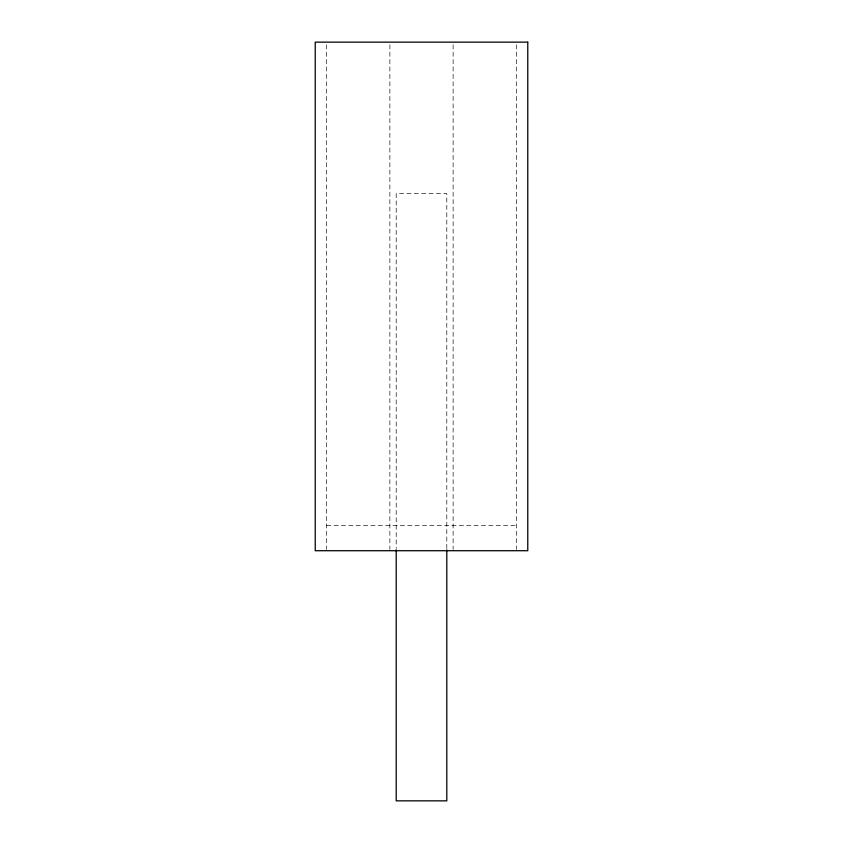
<?xml version="1.0" encoding="UTF-8"?>
<svg xmlns="http://www.w3.org/2000/svg" width="843" height="843" viewBox="0 0 843 843"><rect width="100%" height="100%" fill="white"/><g stroke="black" fill="none" stroke-linecap="round" stroke-linejoin="round"><path stroke-width="0.63" stroke-dasharray="4.21 3.16" d="M326.62 525.421L516.38 525.421M516.38 44.784L516.38 549.457M453.123 44.784L453.123 549.457M446.801 548.487L446.801 193.605L396.199 193.605L396.199 548.487M389.877 44.784L389.877 549.457M326.62 44.784L326.62 549.457"/><path stroke-width="1.26" d="M446.801 549.805L446.801 800.85L396.199 800.85L396.199 549.805M527.771 42.15L315.229 42.15L315.229 550.721L527.771 550.721L527.771 42.15"/></g></svg>
